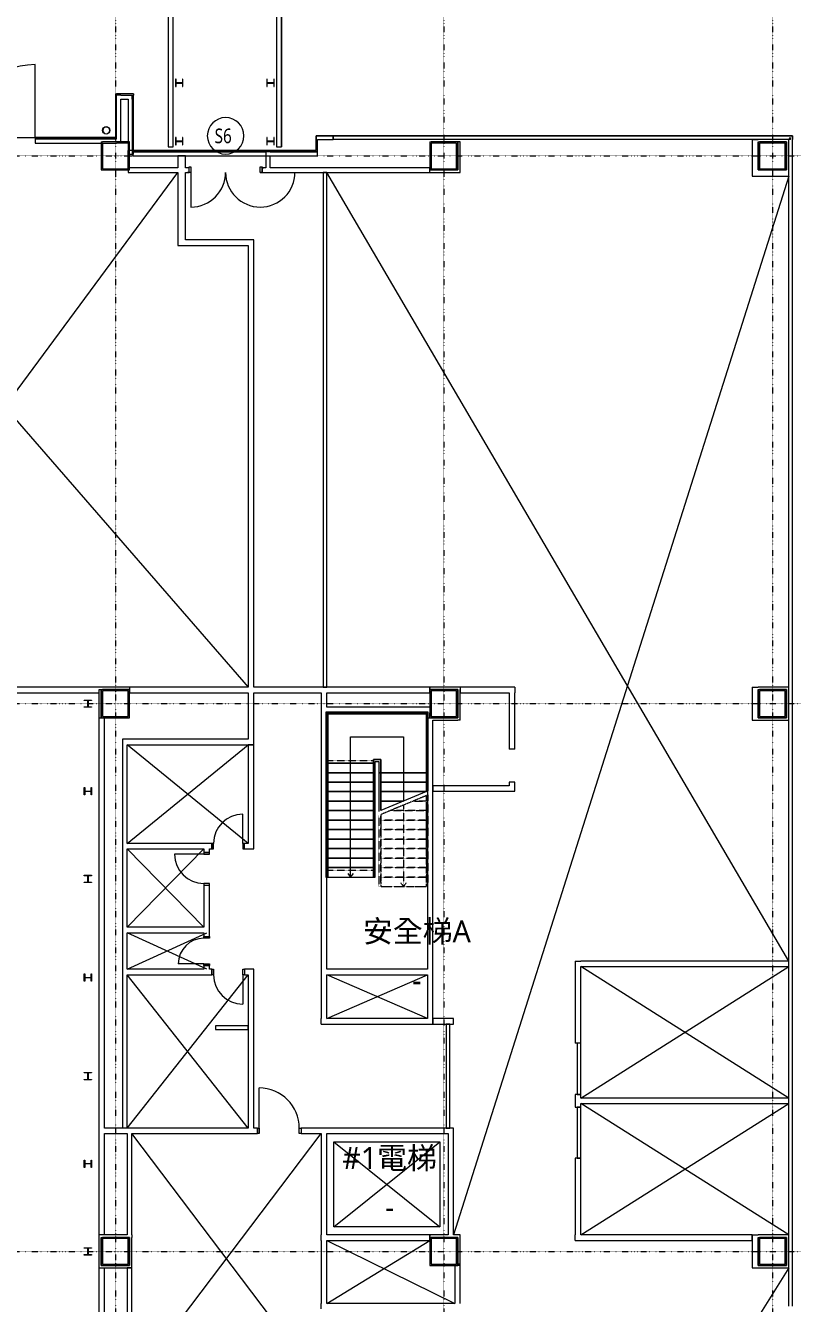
# Model space of a CAD drawing. Extents: x -32000 to 362567, y -29000 to 144214.
# Drawn here: x 241140 to 262150, y 58575 to 93570 of the extents above; entities that cross this region are included whole.
import ezdxf
from ezdxf.enums import TextEntityAlignment as Align

# ---------------------------------------------------------------- set-up
doc = ezdxf.new("R2010")
doc.units = 0
doc.header["$LTSCALE"] = 10
for name, pattern in [('H12PL25$0$JJP_三點線', [0.9, 0.3, -0.15, 0, -0.15, 0, -0.15, 0, -0.15]), ('H12PL25$0$JJP_虛線(退縮線、投影線、地下室範圍、非屬本工程、圖面分區)', [0.45, 0.3, -0.15]), ('H12PL25$0$虛線', [0.846667, 0.423333, -0.423333])]:
    doc.linetypes.add(name, pattern=pattern)
for name, color, linetype in [('H12PL25$0$A-OBJE-2D', 252, 'Continuous'), ('H12PL25$0$A-OBJE-MEP', 252, 'Continuous'), ('H12PL25$0$A-STRS', 252, 'Continuous'), ('H12PL25$0$A-WALL-EX', 252, 'Continuous'), ('H12PL25$0$A-WALL-IN', 252, 'Continuous'), ('H12PL25$0$A-WINDOW', 252, 'Continuous'), ('H12PL25$0$A-ZONE', 252, 'Continuous'), ('H12PL25$0$D label', 252, 'Continuous'), ('H12PL25$0$Door', 252, 'Continuous'), ('H12PL25$0$S-COL', 252, 'Continuous'), ('H12PL25$0$S-GRID', 252, 'Continuous')]:
    doc.layers.add(name, color=color, linetype=linetype)
doc.styles.add('H12PL25$0$Standard', font='', dxfattribs={"width": 0.8})
doc.styles.get('H12PL25$0$Standard').set_extended_font_data('Microsoft JhengHei')

# ---------------------------------------------------------------- blocks, each defined once
blk = doc.blocks.new('H12PL25$0$D 標記 24[41]_1', base_point=(24662, 8955))
at = {"layer": 'H12PL25$0$D label', "color": 8, "lineweight": 0, "flags": 128}
blk.add_lwpolyline([(24612, 9055, 1), (24712, 9055, 1)], format="xyb", close=True, dxfattribs=at)
at = {"layer": 'H12PL25$0$D label', "color": 6, "lineweight": 0, "insert": (24632.1, 9034.3), "char_height": 40, "attachment_point": 7, "style": 'H12PL25$0$Standard'}
blk.add_mtext('\\A1;\\pt0;S6', dxfattribs=at)
blk = doc.blocks.new('H12PL25')
at = {"layer": 'H12PL25$0$A-OBJE-2D', "lineweight": 0}
for p, q in [((234900, 89650), (247240, 75450)), ((234900, 75450), (245315, 89550)), ((262050, 67950), (249390, 89550)), ((262050, 89450), (252865, 60450)), ((243925, 71175), (247240, 73875)), ((247240, 71175), (243925, 73875)), ((243925, 68875), (246025, 71025)), ((246025, 68875), (243925, 71025)), ((243925, 67725), (246110, 68725)), ((246110, 67725), (243925, 68725)), ((243925, 63375), (247240, 67575)), ((247240, 63375), (243925, 67575)), ((249390, 66375), (252150, 67575)), ((252150, 66375), (249390, 67575)), ((256350, 64200), (262050, 67800)), ((262050, 64200), (256350, 67800)), ((256350, 60450), (262050, 64050)), ((262050, 60450), (256350, 64050)), ((244050, 56375), (249240, 63225)), ((249240, 56375), (244050, 63225)), ((249590, 60675), (252490, 63000)), ((249590, 63000), (252490, 60675)), ((249590, 60675), (249590, 63000)), ((249590, 63000), (252490, 63000)), ((252490, 63000), (252490, 60675)), ((252490, 60675), (249590, 60675)), ((249390, 58575), (252215, 60300)), ((249390, 60300), (252900, 58575)), ((262050, 59550), (244050, 30750))]:
    blk.add_line(p, q, dxfattribs=at)
at = {"layer": 'H12PL25$0$A-OBJE-MEP', "lineweight": 0, "flags": 128}
blk.add_lwpolyline([(243445, 90700, 1), (243255, 90700, 1)], format="xyb", close=True, dxfattribs=at)
at = {"layer": 'H12PL25$0$A-OBJE-MEP', "lineweight": 0}
blk.add_circle((243350, 90700), 100, dxfattribs=at)
at = {"layer": 'H12PL25$0$A-STRS', "lineweight": 0}
for p, q in [((252170, 74770), (249370, 74770)), ((249370, 74770), (249370, 73370)), ((249420, 73370), (249420, 74720)), ((249420, 74720), (252120, 74720)), ((252120, 74720), (249420, 74720)), ((249420, 74720), (249420, 73437.66)), ((252120, 74720), (249420, 74720)), ((249420, 74720), (249420, 73370)), ((252120, 74720), (252120, 73110)), ((252120, 73110), (252120, 74720)), ((252120, 73110), (252120, 74720)), ((252170, 73110), (252170, 74770)), ((250045, 73370), (250045, 74095)), ((250045, 74095), (251495, 74095)), ((251495, 74095), (251495, 73110)), ((249420, 73370), (249370, 73370)), ((249370, 73370), (249370, 70250)), ((249370, 73370), (249420, 73370)), ((249420, 73437.66), (249420, 73370)), ((249420, 70250), (249420, 73370)), ((249420, 73370), (249420, 70250)), ((249420, 73370), (250670, 73370)), ((249420, 73370), (250670, 73370)), ((249420, 73370), (250670, 73370)), ((250670, 73370), (249420, 73370)), ((249420, 73370), (249420, 73110)), ((249420, 73370), (250670, 73370)), ((250045, 70510), (250045, 73370)), ((250870, 73470), (250670, 73470)), ((250670, 73470), (250670, 73370)), ((250670, 73437.66), (250670, 73470)), ((250670, 73470), (250870, 73470)), ((250670, 73370), (250670, 73470)), ((250670, 73470), (250870, 73470)), ((250670, 73370), (250670, 73437.66)), ((250720, 73370), (250670, 73370)), ((250670, 73370), (250670, 70250)), ((250670, 73370), (250720, 73370)), ((250670, 70250), (250670, 73370)), ((250670, 73110), (250670, 73370)), ((250720, 73370), (250720, 73420)), ((250720, 73420), (250820, 73420)), ((250720, 70250), (250720, 73370)), ((250820, 73420), (250820, 73110)), ((250870, 73110), (250870, 73470)), ((250870, 73470), (250870, 73110)), ((250870, 73470), (250870, 73110)), ((249420, 73110), (250670, 73110)), ((250670, 73110), (249420, 73110)), ((249420, 73110), (249420, 72850)), ((249420, 73110), (250670, 73110)), ((249420, 72850), (250670, 72850)), ((250670, 72850), (249420, 72850)), ((249420, 72850), (249420, 72590)), ((249420, 72850), (250670, 72850)), ((250670, 72850), (250670, 73110)), ((250670, 72590), (250670, 72850)), ((250820, 73110), (250870, 73110)), ((250820, 73110), (250820, 72049.2)), ((250870, 73110), (250820, 73110)), ((250870, 72070), (250870, 73110)), ((250870, 73110), (250870, 72070)), ((252120, 73110), (250870, 73110)), ((252120, 73110), (250870, 73110)), ((250870, 73110), (252120, 73110)), ((252120, 73110), (250870, 73110)), ((250870, 73110), (250870, 72850)), ((252120, 72850), (250870, 72850)), ((250870, 72850), (252120, 72850)), ((252120, 72850), (250870, 72850)), ((250870, 72850), (250870, 72590)), ((251495, 73110), (251495, 72330)), ((252120, 73110), (252170, 73110)), ((252120, 73110), (252120, 72590)), ((252170, 73110), (252120, 73110)), ((252120, 72590), (252120, 73110)), ((252120, 72850), (252120, 73110)), ((252120, 72590), (252120, 72850)), ((252170, 72610.8), (252170, 73110)), ((249420, 72590), (250670, 72590)), ((250670, 72590), (249420, 72590)), ((249420, 72590), (249420, 72330)), ((249420, 72590), (250670, 72590)), ((250670, 72330), (250670, 72590)), ((252120, 72590), (250870, 72590)), ((250870, 72590), (252120, 72590)), ((252120, 72590), (250870, 72590)), ((250870, 72590), (250870, 72330)), ((252120, 72590), (250870, 72070)), ((249420, 72330), (250670, 72330)), ((250670, 72330), (249420, 72330)), ((249420, 72330), (249420, 72070)), ((249420, 72330), (250670, 72330)), ((250670, 72070), (250670, 72330)), ((251495, 72330), (250870, 72330)), ((250870, 72330), (251495, 72330)), ((251495, 72330), (250870, 72330)), ((250870, 72330), (250870, 72070)), ((249420, 72070), (250670, 72070)), ((250670, 72070), (249420, 72070)), ((249420, 72070), (249420, 71810)), ((249420, 72070), (250670, 72070)), ((249420, 71810), (250670, 71810)), ((250670, 71810), (249420, 71810)), ((249420, 71810), (249420, 71550)), ((249420, 71810), (250670, 71810)), ((250670, 71810), (250670, 72070)), ((250670, 71550), (250670, 71810)), ((249420, 71550), (250670, 71550)), ((250670, 71550), (249420, 71550)), ((249420, 71550), (249420, 71290)), ((249420, 71550), (250670, 71550)), ((250670, 71290), (250670, 71550)), ((249420, 71290), (250670, 71290)), ((250670, 71290), (249420, 71290)), ((249420, 71290), (249420, 71030)), ((249420, 71290), (250670, 71290)), ((250670, 71030), (250670, 71290)), ((249420, 71030), (250670, 71030)), ((250670, 71030), (249420, 71030)), ((249420, 71030), (249420, 70770)), ((249420, 71030), (250670, 71030)), ((249420, 70770), (250670, 70770)), ((250670, 70770), (249420, 70770)), ((249420, 70770), (249420, 70510)), ((249420, 70770), (250670, 70770)), ((250670, 70770), (250670, 71030)), ((250670, 70510), (250670, 70770)), ((249420, 70510), (250670, 70510)), ((250670, 70510), (249420, 70510)), ((249420, 70510), (249420, 70250)), ((249420, 70510), (250670, 70510)), ((249970, 70350), (250045, 70250)), ((250045, 70250), (250045, 70510)), ((250045, 70250), (250120, 70350)), ((250670, 70250), (250670, 70510)), ((249370, 70250), (249420, 70250)), ((249420, 70250), (250670, 70250)), ((249420, 70250), (250670, 70250)), ((250670, 70250), (250720, 70250))]:
    blk.add_line(p, q, dxfattribs=at)
at = {"layer": 'H12PL25$0$A-STRS', "linetype": 'H12PL25$0$JJP_虛線(退縮線、投影線、地下室範圍、非屬本工程、圖面分區)', "lineweight": 0}
for p, q in [((250670, 73437.66), (249420, 73437.66)), ((252120, 73110), (250870, 73110)), ((252120, 72481.69), (250870, 71961.69)), ((252120, 72481.69), (252120, 69990)), ((252120, 72330), (252120, 72481.69)), ((252170, 69990), (252170, 72502.49)), ((251495, 72221.69), (251495, 70250)), ((252120, 72330), (251755.36, 72330)), ((251755.36, 72330), (252120, 72330)), ((252120, 72330), (251755.36, 72330)), ((252120, 72070), (252120, 72330)), ((250820, 71940.89), (250820, 69990)), ((250870, 69990), (250870, 71961.69)), ((250870, 71961.69), (250870, 71810)), ((252120, 71810), (250870, 71810)), ((250870, 71810), (252120, 71810)), ((252120, 71810), (250870, 71810)), ((250870, 71810), (250870, 71550)), ((252120, 72070), (251130.36, 72070)), ((251130.36, 72070), (252120, 72070)), ((252120, 72070), (251130.36, 72070)), ((252120, 71810), (252120, 72070)), ((252120, 71550), (252120, 71810)), ((252120, 71550), (250870, 71550)), ((250870, 71550), (252120, 71550)), ((252120, 71550), (250870, 71550)), ((250870, 71550), (250870, 71290)), ((252120, 71290), (252120, 71550)), ((252120, 71290), (250870, 71290)), ((250870, 71290), (252120, 71290)), ((252120, 71290), (250870, 71290)), ((250870, 71290), (250870, 71030)), ((252120, 71030), (252120, 71290)), ((252120, 71030), (250870, 71030)), ((250870, 71030), (252120, 71030)), ((252120, 71030), (250870, 71030)), ((250870, 71030), (250870, 70770)), ((252120, 70770), (250870, 70770)), ((250870, 70770), (252120, 70770)), ((252120, 70770), (250870, 70770)), ((250870, 70770), (250870, 70510)), ((252120, 70770), (252120, 71030)), ((252120, 70510), (252120, 70770)), ((250670, 70429.09), (249420, 70429.09)), ((252120, 70510), (250870, 70510)), ((250870, 70510), (252120, 70510)), ((252120, 70510), (250870, 70510)), ((250870, 70510), (250870, 70250)), ((252120, 70250), (252120, 70510)), ((250820, 69990), (250870, 69990)), ((252120, 70250), (250870, 70250)), ((250870, 70250), (252120, 70250)), ((252120, 70250), (250870, 70250)), ((250870, 70250), (250870, 69990)), ((250870, 69990), (252120, 69990)), ((251420, 70090), (251495, 69990)), ((251495, 70250), (251495, 69990)), ((251495, 69990), (251570, 70090)), ((252120, 69990), (252120, 70250)), ((252120, 69990), (252170, 69990))]:
    blk.add_line(p, q, dxfattribs=at)
at = {"layer": 'H12PL25$0$A-STRS', "linetype": 'H12PL25$0$虛線', "lineweight": 0}
for p, q in [((252120, 69990), (252120, 72481.69)), ((250870, 71961.69), (250870, 69990)), ((250870, 69990), (252120, 69990))]:
    blk.add_line(p, q, dxfattribs=at)
at = {"layer": 'H12PL25$0$A-WALL-EX', "lineweight": 0}
for p, q in [((243750, 91665), (243635, 91665)), ((243750, 91665), (243635, 91665)), ((243635, 90500), (243635, 91665)), ((243750, 91665), (244065, 91665)), ((244065, 91550), (244065, 91665)), ((244065, 91550), (244065, 91665)), ((244065, 91550), (244065, 90150)), ((241400, 90500), (241400, 90465)), ((241400, 90465), (243600, 90465)), ((241400, 90465), (241400, 90385)), ((241400, 90385), (241400, 90350)), ((243600, 90465), (243635, 90465)), ((243600, 90465), (243635, 90465)), ((243635, 90465), (243635, 90500)), ((249570, 90550), (249570, 90450)), ((262150, 90550), (262050, 90550)), ((262150, 90550), (262150, 90450)), ((243950, 90150), (243950, 90050)), ((244065, 90150), (244065, 90050)), ((244082.5, 90115), (244100, 90115)), ((244100, 90050), (244100, 90150)), ((244100, 90115), (245520, 90115)), ((245520, 90115), (247720, 90115)), ((247845, 90115), (249100, 90115)), ((249100, 90115), (249108.17, 90115)), ((249135, 90115), (249108.17, 90115))]:
    blk.add_line(p, q, dxfattribs=at)
at = {"layer": 'H12PL25$0$A-WALL-EX', "linetype": 'H12PL25$0$JJP_虛線(退縮線、投影線、地下室範圍、非屬本工程、圖面分區)', "lineweight": 0}
for p, q in [((243950, 90050), (244065, 90050)), ((244065, 90050), (244100, 90050))]:
    blk.add_line(p, q, dxfattribs=at)
at = {"layer": 'H12PL25$0$A-WALL-EX', "lineweight": 0, "flags": 128}
for points in [[(245050, 115000), (245050, 90250)], [(245185, 90250), (245185, 115000)], [(248015, 115000), (248015, 90250)], [(248150, 115000), (248150, 90250)], [(248150, 90250), (248150, 115000)], [(243600, 91700), (243635, 91700)], [(243600, 91700), (243600, 90500)], [(244100, 91700), (243635, 91700)], [(244100, 90150), (244100, 91700)], [(244100, 90150), (244100, 91700)], [(244100, 90150), (244100, 91700)], [(244100, 91700), (244100, 91665)], [(243750, 91550), (243950, 91550)], [(243750, 90350), (243750, 91550)], [(243950, 91550), (243950, 90150)], [(244100, 90150), (244100, 91665)], [(151700, 90500), (243600, 90500)], [(151700, 90500), (243600, 90500)], [(241380, 90500), (243600, 90500)], [(243600, 90500), (241400, 90500)], [(241400, 90350), (243635, 90350)], [(243750, 90350), (243635, 90350)], [(243750, 90350), (243635, 90350)], [(249100, 90150), (249100, 90550)], [(249100, 90150), (249100, 90550)], [(249100, 90150), (249100, 90550)], [(249100, 90550), (262150, 90550)], [(249100, 90550), (262150, 90550)], [(249100, 90550), (249570, 90550)], [(249100, 90550), (249100, 90450)], [(249570, 90550), (249100, 90550)], [(249100, 90450), (249100, 90150)], [(249135, 90150), (249135, 90450)], [(249135, 90450), (249570, 90450)], [(244065, 90150), (243950, 90150)], [(243950, 90000), (244065, 90000)], [(244082.5, 90150), (244065, 90150)], [(244082.5, 90150), (244082.5, 90115)], [(244082.5, 90115), (244082.5, 90000)], [(244082.5, 90000), (245520, 90000)], [(244100, 90150), (249100, 90150)], [(244100, 90150), (249100, 90150)], [(244100, 90150), (249100, 90150)], [(245520, 90150), (244100, 90150)], [(245050, 90250), (245185, 90250)], [(247720, 90150), (245520, 90150)], [(245520, 90000), (247720, 90000)], [(247720, 90150), (247720, 90115)], [(247720, 90115), (247720, 90000)], [(249100, 90150), (247845, 90150)], [(247845, 90000), (249135, 90000)], [(248015, 90250), (248150, 90250)], [(249135, 90115), (249135, 90150)], [(249135, 90000), (249135, 90115)], [(243985, 75450), (243150, 75450)], [(243215, 75385), (243985, 75385)], [(243215, 75385), (243250, 75385)], [(243215, 75385), (243215, 74615)], [(243950, 75385), (243250, 75385)], [(243985, 75385), (243950, 75385)], [(243985, 75450), (243985, 75385)], [(243985, 74650), (243985, 75385)], [(243215, 74615), (243250, 74615)], [(243250, 74615), (243985, 74615)], [(243985, 74615), (243985, 74650)]]:
    blk.add_lwpolyline(points, dxfattribs=at)
at = {"layer": 'H12PL25$0$A-WALL-IN', "lineweight": 0}
for p, q in [((247845, 90150), (247720, 90150)), ((247845, 90150), (247720, 90150)), ((247720, 90150), (247720, 90115)), ((247845, 90115), (247720, 90115)), ((247720, 90115), (247720, 90000)), ((247720, 90000), (247845, 90000)), ((247720, 90000), (247845, 90000)), ((245620, 89675), (245577, 89675)), ((245620, 89550), (245620, 89675)), ((247620, 89675), (247663, 89675)), ((247620, 89550), (247620, 89675)), ((245620, 89550), (245577, 89550)), ((247620, 89550), (247663, 89550)), ((254540, 73750), (254390, 73750)), ((254540, 72850), (254390, 72850)), ((246240, 71025), (246240, 71175)), ((247140, 71025), (247140, 71175)), ((246025, 70925), (246175, 70925)), ((246025, 70025), (246175, 70025)), ((246025, 68625), (246175, 68625)), ((246025, 67825), (246175, 67825)), ((246240, 67725), (246240, 67575)), ((247140, 67725), (247140, 67575)), ((244050, 63375), (243989, 63375)), ((247490, 63375), (247490, 63225)), ((248690, 63375), (248690, 63225))]:
    blk.add_line(p, q, dxfattribs=at)
at = {"layer": 'H12PL25$0$A-WALL-IN', "lineweight": 0, "flags": 128}
for points in [[(243215, 90385), (243250, 90385)], [(243215, 90385), (243215, 89615)], [(243950, 90385), (243250, 90385)], [(243985, 90385), (243950, 90385)], [(243985, 89650), (243985, 90385)], [(252215, 90385), (252250, 90385)], [(252215, 90385), (252215, 89615)], [(252950, 90385), (252250, 90385)], [(252985, 90385), (252950, 90385)], [(253050, 90385), (252985, 90385)], [(252985, 90385), (252985, 89615)], [(252985, 89650), (252985, 90385)], [(253050, 89615), (253050, 90385)], [(261050, 90450), (261215, 90450)], [(261050, 90450), (261050, 89450)], [(261985, 90450), (261215, 90450)], [(261215, 90385), (261985, 90385)], [(261215, 89615), (261215, 90385)], [(261215, 90385), (261250, 90385)], [(261215, 90385), (261215, 89615)], [(261950, 90385), (261250, 90385)], [(261985, 90385), (261950, 90385)], [(262050, 90450), (261985, 90450)], [(261985, 90385), (261985, 89615)], [(261985, 89650), (261985, 90385)], [(262050, 89615), (262050, 90450)], [(245520, 90000), (245315, 90000)], [(245315, 90000), (245315, 89675)], [(245520, 89675), (245520, 90000)], [(247720, 90150), (247720, 89675)], [(247845, 90150), (247720, 90150)], [(247845, 89675), (247845, 90000)], [(243215, 89615), (243250, 89615)], [(243250, 89615), (243985, 89615)], [(245315, 89675), (243950, 89675)], [(243950, 89650), (243950, 89550)], [(243985, 89615), (243985, 89650)], [(245620, 89675), (245520, 89675)], [(247720, 89675), (247620, 89675)], [(252215, 89675), (247845, 89675)], [(252215, 89550), (252215, 89675)], [(252985, 89615), (252215, 89615)], [(252215, 89550), (252215, 89615)], [(252215, 89615), (252250, 89615)], [(252250, 89615), (252985, 89615)], [(252985, 89615), (252985, 89650)], [(253050, 89550), (253050, 89615)], [(261985, 89615), (261215, 89615)], [(261215, 89615), (261250, 89615)], [(261250, 89615), (261985, 89615)], [(261985, 89615), (261985, 89650)], [(262050, 89450), (262050, 89615)], [(243950, 89550), (245315, 89550)], [(245315, 89550), (245315, 87550)], [(245520, 89550), (245620, 89550)], [(245520, 87700), (245520, 89550)], [(247620, 89550), (252215, 89550)], [(249390, 89550), (249290, 89550)], [(249290, 89550), (249290, 75450)], [(249390, 75450), (249390, 89550)], [(252215, 89550), (253050, 89550)], [(261050, 89450), (261215, 89450)], [(261215, 89450), (262050, 89450)], [(245315, 87550), (245520, 87550)], [(247240, 87700), (245520, 87700)], [(245520, 87550), (247240, 87550)], [(247390, 87700), (247240, 87700)], [(247240, 87550), (247240, 75450)], [(247390, 75450), (247390, 87700)], [(243150, 75450), (234900, 75450)], [(235550, 75300), (243150, 75300)], [(243150, 75375), (243150, 50025)], [(243300, 75375), (243150, 75375)], [(243150, 75300), (243150, 74615)], [(243215, 74615), (243215, 75385)], [(243300, 75350), (243300, 75375)], [(247240, 75450), (243985, 75450)], [(243985, 75450), (243985, 75300)], [(243985, 75300), (247240, 75300)], [(247240, 75300), (247240, 74025)], [(252215, 75450), (247390, 75450)], [(247390, 74025), (247390, 75300)], [(247390, 75300), (249240, 75300)], [(249240, 75300), (249240, 66375)], [(249290, 75450), (249390, 75450)], [(249390, 74900), (249390, 75300)], [(249390, 75300), (252215, 75300)], [(253050, 75450), (252215, 75450)], [(252215, 75450), (252215, 75385)], [(252215, 75300), (252215, 75450)], [(252215, 75385), (252985, 75385)], [(252215, 75385), (252250, 75385)], [(252215, 75385), (252215, 74615)], [(252950, 75385), (252250, 75385)], [(252985, 75385), (252950, 75385)], [(252985, 75385), (252985, 74615)], [(252985, 74650), (252985, 75385)], [(254540, 75450), (253050, 75450)], [(253050, 75450), (253050, 75300)], [(253050, 75450), (253050, 75385)], [(253050, 74550), (253050, 75385)], [(253050, 75300), (254390, 75300)], [(254390, 75300), (254390, 73750)], [(254540, 75450), (254540, 75300)], [(254540, 73750), (254540, 75300)], [(261050, 75450), (261215, 75450)], [(261050, 75450), (261050, 74550)], [(261985, 75450), (261215, 75450)], [(261215, 74615), (261215, 75385)], [(261215, 75385), (261985, 75385)], [(261215, 75385), (261250, 75385)], [(261215, 75385), (261215, 74615)], [(261950, 75385), (261250, 75385)], [(261985, 75385), (261950, 75385)], [(262050, 75450), (261985, 75450)], [(261985, 75385), (261985, 74615)], [(261985, 74650), (261985, 75385)], [(262050, 74615), (262050, 75450)], [(252215, 74900), (249390, 74900)], [(252215, 74900), (252215, 74750)], [(243150, 74615), (243215, 74615)], [(243300, 63375), (243300, 74650)], [(249390, 74750), (252150, 74750)], [(249390, 67725), (249390, 74750)], [(252150, 74750), (252150, 74615)], [(252150, 74615), (252215, 74615)], [(252150, 74615), (252300, 74615)], [(252150, 74615), (252150, 67725)], [(252215, 74615), (252215, 74750)], [(252215, 74615), (252250, 74615)], [(252250, 74615), (252985, 74615)], [(252985, 74615), (252300, 74615)], [(252300, 74550), (252985, 74550)], [(252300, 66375), (252300, 74550)], [(252985, 74615), (252985, 74650)], [(253050, 74550), (252985, 74550)], [(261050, 74550), (261215, 74550)], [(261985, 74615), (261215, 74615)], [(261215, 74615), (261250, 74615)], [(261215, 74550), (262050, 74550)], [(261250, 74615), (261985, 74615)], [(261985, 74615), (261985, 74650)], [(262050, 74550), (262050, 74615)], [(243800, 74025), (243800, 73875)], [(247240, 74025), (243800, 74025)], [(243800, 73875), (243800, 63375)], [(243925, 71175), (243925, 73875)], [(243925, 73875), (247390, 73875)], [(247390, 73875), (247240, 73875)], [(247240, 73875), (247240, 71175)], [(247390, 73875), (247390, 74025)], [(247390, 71175), (247390, 73875)], [(254390, 72850), (254390, 72750)], [(254540, 72750), (254540, 72850)], [(254390, 72750), (252300, 72750)], [(252300, 72750), (252300, 72600)], [(252300, 72600), (254540, 72600)], [(254540, 72600), (254540, 72750)], [(246240, 71175), (243925, 71175)], [(247240, 71175), (247140, 71175)], [(247390, 71025), (247390, 71175)], [(243925, 68875), (243925, 71025)], [(243925, 71025), (246025, 71025)], [(246025, 71025), (246025, 70925)], [(246175, 70925), (246175, 71025)], [(246175, 71025), (246240, 71025)], [(247140, 71025), (247390, 71025)], [(246025, 70025), (246025, 68875)], [(246175, 68625), (246175, 70025)], [(246025, 68875), (243925, 68875)], [(243925, 68725), (246025, 68725)], [(243925, 67725), (243925, 68725)], [(246025, 68725), (246025, 68625)], [(256200, 67950), (256350, 67950)], [(256200, 67950), (256200, 65700)], [(262050, 67950), (256350, 67950)], [(262050, 67800), (262050, 67950)], [(246025, 67725), (243925, 67725)], [(243925, 67575), (246240, 67575)], [(243925, 63375), (243925, 67575)], [(246025, 67825), (246025, 67725)], [(246175, 67725), (246175, 67825)], [(246240, 67725), (246175, 67725)], [(247240, 67725), (247140, 67725)], [(247140, 67575), (247240, 67575)], [(247390, 67725), (247240, 67725)], [(247240, 67575), (247240, 63375)], [(247390, 63375), (247390, 67725)], [(252150, 67725), (249390, 67725)], [(249390, 67575), (252150, 67575)], [(249390, 66375), (249390, 67575)], [(252150, 67575), (252150, 66375)], [(256350, 67800), (262050, 67800)], [(256350, 65700), (256350, 67800)], [(247240, 66175), (246340, 66175)], [(246340, 66175), (246340, 66075)], [(247240, 66075), (247240, 66175)], [(249240, 66225), (249240, 66375)], [(249240, 66225), (252300, 66225)], [(252150, 66375), (249390, 66375)], [(252865, 66375), (252300, 66375)], [(252300, 66375), (252300, 66225)], [(252300, 66225), (252300, 66375)], [(252300, 66225), (252865, 66225)], [(252665, 66225), (252665, 63375)], [(252765, 66225), (252665, 66225)], [(252765, 63375), (252765, 66225)], [(252865, 66225), (252865, 66375)], [(246340, 66075), (247240, 66075)], [(256350, 65700), (256200, 65700)], [(256250, 65700), (256250, 64300)], [(256350, 65700), (256250, 65700)], [(256350, 64300), (256350, 65700)], [(256200, 64300), (256200, 63950)], [(256350, 64300), (256200, 64300)], [(256250, 64300), (256350, 64300)], [(256350, 64200), (256350, 64300)], [(262050, 64200), (256350, 64200)], [(256350, 63950), (256350, 64050)], [(256350, 64050), (262050, 64050)], [(262050, 64050), (262050, 64200)], [(256200, 63950), (256350, 63950)], [(256350, 63950), (256250, 63950)], [(256250, 63950), (256250, 62550)], [(256350, 62550), (256350, 63950)], [(243989, 63375), (243300, 63375)], [(243925, 63375), (243800, 63375)], [(247240, 63375), (243989, 63375)], [(247490, 63375), (247390, 63375)], [(252715, 63375), (248690, 63375)], [(252665, 63375), (252765, 63375)], [(252865, 63375), (252715, 63375)], [(252865, 60450), (252865, 63375)], [(243300, 63225), (243928, 63225)], [(243300, 60450), (243300, 63225)], [(243928, 63225), (243928, 60450)], [(244050, 60450), (244050, 63225)], [(244050, 63225), (247490, 63225)], [(248690, 63225), (249240, 63225)], [(249240, 63225), (249240, 60450)], [(249390, 60450), (249390, 63225)], [(249390, 63225), (252715, 63225)], [(252715, 63225), (252715, 60450)], [(256200, 62550), (256200, 60450)], [(256350, 62550), (256200, 62550)], [(256250, 62550), (256350, 62550)], [(256350, 60450), (256350, 62550)], [(243150, 60450), (243150, 60385)], [(243928, 60450), (243150, 60450)], [(243150, 60385), (243150, 59550)], [(243215, 59615), (243215, 60385)], [(243215, 60385), (243985, 60385)], [(243215, 60385), (243250, 60385)], [(243215, 60385), (243215, 59615)], [(243950, 60385), (243250, 60385)], [(243300, 60350), (243300, 60385)], [(243985, 60385), (243950, 60385)], [(243985, 60385), (243985, 59615)], [(243985, 59650), (243985, 60385)], [(244050, 60450), (244050, 60385)], [(244050, 59615), (244050, 60385)], [(249240, 60300), (249240, 60450)], [(249240, 60300), (249240, 58575)], [(252215, 60450), (249390, 60450)], [(249390, 58575), (249390, 60300)], [(249390, 60300), (252215, 60300)], [(252215, 60300), (252215, 60450)], [(252715, 60450), (252215, 60450)], [(252215, 60450), (252215, 60385)], [(252215, 60385), (252985, 60385)], [(252215, 60385), (252250, 60385)], [(252215, 60385), (252215, 59615)], [(252950, 60385), (252250, 60385)], [(252985, 60450), (252865, 60450)], [(252985, 60385), (252950, 60385)], [(253050, 60450), (252985, 60450)], [(252985, 60385), (252985, 59615)], [(252985, 59650), (252985, 60385)], [(253050, 59615), (253050, 60450)], [(256200, 60300), (256200, 60450)], [(256200, 60300), (261050, 60300)], [(261050, 60450), (256350, 60450)], [(261050, 60300), (261050, 60450)], [(261050, 60450), (261215, 60450)], [(261050, 60450), (261050, 59550)], [(261985, 60450), (261215, 60450)], [(261215, 59615), (261215, 60385)], [(261215, 60385), (261985, 60385)], [(261215, 60385), (261250, 60385)], [(261215, 60385), (261215, 59615)], [(261950, 60385), (261250, 60385)], [(261985, 60385), (261950, 60385)], [(262050, 60450), (261985, 60450)], [(261985, 60385), (261985, 59615)], [(261985, 59650), (261985, 60385)], [(262050, 59615), (262050, 60450)], [(243150, 59550), (243215, 59550)], [(243985, 59615), (243215, 59615)], [(243215, 59615), (243250, 59615)], [(243215, 59550), (244050, 59550)], [(243250, 59615), (243985, 59615)], [(243300, 59615), (243300, 59650)], [(243300, 45450), (243300, 59550)], [(243928, 59550), (243928, 45450)], [(244050, 59550), (243928, 59550)], [(243985, 59615), (243985, 59650)], [(244050, 59550), (244050, 59615)], [(244050, 56375), (244050, 59550)], [(252215, 59615), (252250, 59615)], [(252250, 59615), (252985, 59615)], [(252900, 59650), (252900, 58575)], [(253050, 59650), (252950, 59650)], [(252985, 59615), (252985, 59650)], [(253050, 59615), (252985, 59615)], [(253050, 58575), (253050, 59650)], [(261050, 59550), (261215, 59550)], [(261985, 59615), (261215, 59615)], [(261215, 59615), (261250, 59615)], [(261215, 59550), (262050, 59550)], [(261250, 59615), (261985, 59615)], [(261985, 59615), (261985, 59650)], [(262050, 59550), (262050, 59615)], [(249240, 58425), (249240, 58575)], [(252900, 58575), (249390, 58575)]]:
    blk.add_lwpolyline(points, dxfattribs=at)
at = {"layer": 'H12PL25$0$A-WINDOW', "lineweight": 0, "flags": 128}
for points in [[(262150, 90550), (262100, 90550), (261600, 90550), (260600, 90550), (260100.1, 90550), (259100, 90550), (258600.2, 90550), (257600, 90550), (257100.3, 90550), (256100, 90550), (255600.39, 90550), (254600, 90550), (254100.49, 90550), (253100, 90550), (252600.59, 90550), (251600, 90550), (251100.59, 90550), (250100, 90550), (249600.79, 90550), (249570, 90550)], [(249570, 90450), (249570, 90550)], [(262100, 90450), (262050, 90450), (261600, 90450), (260600, 90450), (260100.1, 90450), (259100, 90450), (258600.2, 90450), (257600, 90450), (257100.3, 90450), (256100, 90450), (255600.39, 90450), (254600, 90450), (254100.49, 90450), (253100, 90450), (252600.59, 90450), (251600, 90450), (251100.59, 90450), (250100, 90450), (249600.79, 90450), (249570, 90450)], [(262050, 90450), (262100, 90500)], [(262050, 58500), (262050, 60000), (262050, 61500), (262050, 63000), (262050, 64500), (262050, 66000), (262050, 67500), (262050, 69000), (262050, 70500), (262050, 72000), (262050, 73500), (262050, 75000), (262050, 76500), (262050, 78000), (262050, 79500), (262050, 81000), (262050, 82500), (262050, 84000), (262050, 85500), (262050, 87000), (262050, 88500), (262050, 90000), (262050, 90450)], [(262100, 90450), (262100, 90500)], [(262150, 58500), (262150, 60000), (262150, 61500), (262150, 63000), (262150, 64500), (262150, 66000), (262150, 67500), (262150, 69000), (262150, 70500), (262150, 72000), (262150, 73500), (262150, 75000), (262150, 76500), (262150, 78000), (262150, 79500), (262150, 81000), (262150, 82500), (262150, 84000), (262150, 85500), (262150, 87000), (262150, 88500), (262150, 90000), (262150, 90550)]]:
    blk.add_lwpolyline(points, dxfattribs=at)
at = {"layer": 'H12PL25$0$Door', "lineweight": 0}
for p, q in [((241400, 90500), (241400, 92500)), ((241400, 90500), (241400, 90465)), ((241400, 90500), (241400, 90465)), ((241400, 90465), (241400, 90385)), ((241400, 90465), (241400, 90385)), ((241400, 90385), (241400, 90350)), ((249570, 90550), (249570, 90450)), ((262150, 90550), (262050, 90550)), ((262150, 90550), (262150, 90450)), ((245620, 89675), (245577, 89675)), ((245620, 89675), (245577, 89675)), ((245620, 89700), (245670, 89700)), ((245620, 89550), (245620, 89700)), ((245620, 89550), (245620, 89675)), ((245620, 89550), (245620, 89675)), ((245670, 89700), (245670, 89550)), ((247570, 89550), (247570, 89700)), ((247570, 89700), (247620, 89700)), ((247620, 89700), (247620, 89550)), ((247620, 89550), (247620, 89675)), ((247620, 89550), (247620, 89675)), ((247620, 89675), (247663, 89675)), ((247620, 89675), (247663, 89675)), ((245620, 89550), (245577, 89550)), ((245620, 89550), (245577, 89550)), ((245670, 89550), (245620, 89550)), ((245670, 89550), (245670, 88600)), ((247620, 89550), (247570, 89550)), ((247570, 89550), (248520, 89550)), ((247620, 89550), (247663, 89550)), ((247620, 89550), (247663, 89550)), ((254540, 73750), (254390, 73750)), ((254540, 72850), (254390, 72850)), ((247090, 71175), (247090, 71975)), ((246290, 71175), (246240, 71175)), ((246240, 71175), (246240, 71025)), ((246240, 71025), (246240, 71175)), ((246240, 71025), (246240, 71175)), ((246290, 71025), (246290, 71175)), ((247140, 71175), (247090, 71175)), ((247090, 71175), (247090, 71025)), ((247140, 71025), (247140, 71175)), ((247140, 71025), (247140, 71175)), ((247140, 71025), (247140, 71175)), ((246025, 70875), (245225, 70875)), ((246025, 70925), (246025, 70875)), ((246175, 70925), (246025, 70925)), ((246025, 70925), (246175, 70925)), ((246025, 70925), (246175, 70925)), ((246025, 70875), (246175, 70875)), ((246175, 70875), (246175, 70925)), ((246240, 71025), (246290, 71025)), ((247090, 71025), (247140, 71025)), ((246175, 70075), (246025, 70075)), ((246025, 70075), (246025, 70025)), ((246025, 70025), (246175, 70025)), ((246025, 70025), (246175, 70025)), ((246025, 70025), (246175, 70025)), ((246175, 70025), (246175, 70075)), ((246025, 68575), (246025, 68625)), ((246025, 68625), (246175, 68625)), ((246025, 68625), (246175, 68625)), ((246025, 68625), (246175, 68625)), ((246175, 68625), (246175, 68575)), ((246175, 68575), (246025, 68575)), ((246025, 67875), (245325, 67875)), ((246025, 67825), (246025, 67875)), ((246025, 67875), (246175, 67875)), ((246175, 67825), (246025, 67825)), ((246025, 67825), (246175, 67825)), ((246025, 67825), (246175, 67825)), ((246175, 67875), (246175, 67825)), ((246240, 67725), (246290, 67725)), ((246240, 67575), (246240, 67725)), ((246240, 67725), (246240, 67575)), ((246240, 67725), (246240, 67575)), ((246290, 67575), (246240, 67575)), ((246290, 67725), (246290, 67575)), ((247090, 67575), (247090, 67725)), ((247090, 67725), (247140, 67725)), ((247140, 67575), (247090, 67575)), ((247090, 67575), (247090, 66775)), ((247140, 67725), (247140, 67575)), ((247140, 67725), (247140, 67575)), ((247140, 67725), (247140, 67575)), ((247540, 63375), (247540, 64475)), ((247490, 63375), (247540, 63375)), ((247490, 63225), (247490, 63375)), ((247490, 63375), (247490, 63225)), ((247490, 63375), (247490, 63225)), ((247540, 63375), (247540, 63225)), ((248640, 63225), (248640, 63375)), ((248640, 63375), (248690, 63375)), ((248690, 63375), (248690, 63225)), ((248690, 63375), (248690, 63225)), ((248690, 63375), (248690, 63225)), ((247540, 63225), (247490, 63225)), ((248690, 63225), (248640, 63225))]:
    blk.add_line(p, q, dxfattribs=at)
for centre, radius, start, end in [((241400, 90500), 2000, 90, 180), ((245670, 89550), 950, 270, 0), ((247570, 89550), 950, 180, 0), ((247090, 71175), 800, 90, 180), ((246025, 70875), 800, 180, 270), ((246025, 67875), 700, 90, 180), ((247090, 67575), 800, 180, 270), ((247540, 63375), 1100, 0, 90)]:
    blk.add_arc(centre, radius, start, end, dxfattribs=at)
at = {"layer": 'H12PL25$0$S-COL', "lineweight": 0, "flags": 128}
for points in [[(245450, 92100), (245438, 92100), (245438, 92004), (245262, 92004), (245262, 92100), (245250, 92100), (245250, 91900), (245262, 91900), (245262, 91996), (245438, 91996), (245438, 91900), (245450, 91900)], [(247950, 92100), (247938, 92100), (247938, 92004), (247762, 92004), (247762, 92100), (247750, 92100), (247750, 91900), (247762, 91900), (247762, 91996), (247938, 91996), (247938, 91900), (247950, 91900)], [(245450, 90500), (245438, 90500), (245438, 90404), (245262, 90404), (245262, 90500), (245250, 90500), (245250, 90300), (245262, 90300), (245262, 90396), (245438, 90396), (245438, 90300), (245450, 90300)], [(247950, 90500), (247938, 90500), (247938, 90404), (247762, 90404), (247762, 90500), (247750, 90500), (247750, 90300), (247762, 90300), (247762, 90396), (247938, 90396), (247938, 90300), (247950, 90300)], [(252250, 89650), (252950, 89650), (252950, 90350), (252250, 90350)], [(261250, 89650), (261950, 89650), (261950, 90350), (261250, 90350)], [(243250, 74650), (243950, 74650), (243950, 75350), (243250, 75350)], [(252250, 74650), (252950, 74650), (252950, 75350), (252250, 75350)], [(261250, 74650), (261950, 74650), (261950, 75350), (261250, 75350)], [(243250, 59650), (243950, 59650), (243950, 60350), (243250, 60350)], [(252250, 59650), (252950, 59650), (252950, 60350), (252250, 60350)], [(261250, 59650), (261950, 59650), (261950, 60350), (261250, 60350)]]:
    blk.add_lwpolyline(points, close=True, dxfattribs=at)
for points in [[(243250, 90350), (243250, 89650), (243950, 89650), (243950, 90150)], [(243250, 90350), (243250, 89650), (243950, 89650), (243950, 90150)], [(243950, 90350), (243750, 90350)], [(243950, 90350), (243750, 90350)]]:
    blk.add_lwpolyline(points, dxfattribs=at)
for points in [[(242750, 74900), (242750, 74912), (242833, 74912, 0.41421356), (242846, 74925), (242846, 75075, 0.41421356), (242833, 75088), (242750, 75088), (242750, 75100), (242950, 75100), (242950, 75088), (242867, 75088, 0.41421356), (242854, 75075), (242854, 74925, 0.41421356), (242867, 74912), (242950, 74912), (242950, 74900)], [(242750, 72700), (242762, 72700), (242762, 72617, 0.41421356), (242775, 72604), (242925, 72604, 0.41421356), (242938, 72617), (242938, 72700), (242950, 72700), (242950, 72500), (242938, 72500), (242938, 72583, 0.41421356), (242925, 72596), (242775, 72596, 0.41421356), (242762, 72583), (242762, 72500), (242750, 72500)], [(242750, 70100), (242750, 70112), (242833, 70112, 0.41421356), (242846, 70125), (242846, 70275, 0.41421356), (242833, 70288), (242750, 70288), (242750, 70300), (242950, 70300), (242950, 70288), (242867, 70288, 0.41421356), (242854, 70275), (242854, 70125, 0.41421356), (242867, 70112), (242950, 70112), (242950, 70100)], [(242750, 67600), (242762, 67600), (242762, 67517, 0.41421356), (242775, 67504), (242925, 67504, 0.41421356), (242938, 67517), (242938, 67600), (242950, 67600), (242950, 67400), (242938, 67400), (242938, 67483, 0.41421356), (242925, 67496), (242775, 67496, 0.41421356), (242762, 67483), (242762, 67400), (242750, 67400)], [(242750, 64700), (242750, 64712), (242833, 64712, 0.41421356), (242846, 64725), (242846, 64875, 0.41421356), (242833, 64888), (242750, 64888), (242750, 64900), (242950, 64900), (242950, 64888), (242867, 64888, 0.41421356), (242854, 64875), (242854, 64725, 0.41421356), (242867, 64712), (242950, 64712), (242950, 64700)], [(242750, 62500), (242762, 62500), (242762, 62417, 0.41421356), (242775, 62404), (242925, 62404, 0.41421356), (242938, 62417), (242938, 62500), (242950, 62500), (242950, 62300), (242938, 62300), (242938, 62383, 0.41421356), (242925, 62396), (242775, 62396, 0.41421356), (242762, 62383), (242762, 62300), (242750, 62300)], [(242750, 59900), (242750, 59912), (242833, 59912, 0.41421356), (242846, 59925), (242846, 60075, 0.41421356), (242833, 60088), (242750, 60088), (242750, 60100), (242950, 60100), (242950, 60088), (242867, 60088, 0.41421356), (242854, 60075), (242854, 59925, 0.41421356), (242867, 59912), (242950, 59912), (242950, 59900)]]:
    blk.add_lwpolyline(points, format="xyb", close=True, dxfattribs=at)
at = {"layer": 'H12PL25$0$S-GRID', "linetype": 'H12PL25$0$JJP_三點線', "lineweight": 0}
for p, q in [((243600, 128250), (243600, -28000)), ((252600, 128250), (252600, -28000)), ((261600, 128250), (261600, -28000)), ((-29000, 90000), (289600, 90000)), ((-29000, 75000), (289600, 75000)), ((-29000, 60000), (289600, 60000))]:
    blk.add_line(p, q, dxfattribs=at)
at = {"layer": 'H12PL25$0$D label', "lineweight": 0, "xscale": 10, "yscale": 10, "zscale": 10}
blk.add_blockref('H12PL25$0$D 標記 24[41]_1', (246620, 89550), dxfattribs=at)
at = {"layer": 'H12PL25$0$A-ZONE', "style": 'H12PL25$0$Standard'}
for s, p in [('安全梯A', (251861.84, 69067.78)), ('-', (251861.84, 67725.88)), ('#1電梯', (251115, 62857.06)), ('-', (251115, 61516.69))]:
    blk.add_text(s, height=600, dxfattribs=at).set_placement(p, align=Align.TOP_CENTER)

msp = doc.modelspace()

# ---------------------------------------------------------------- block references
msp.add_blockref('H12PL25', (0, 0))

doc.saveas('drawing.dxf')
